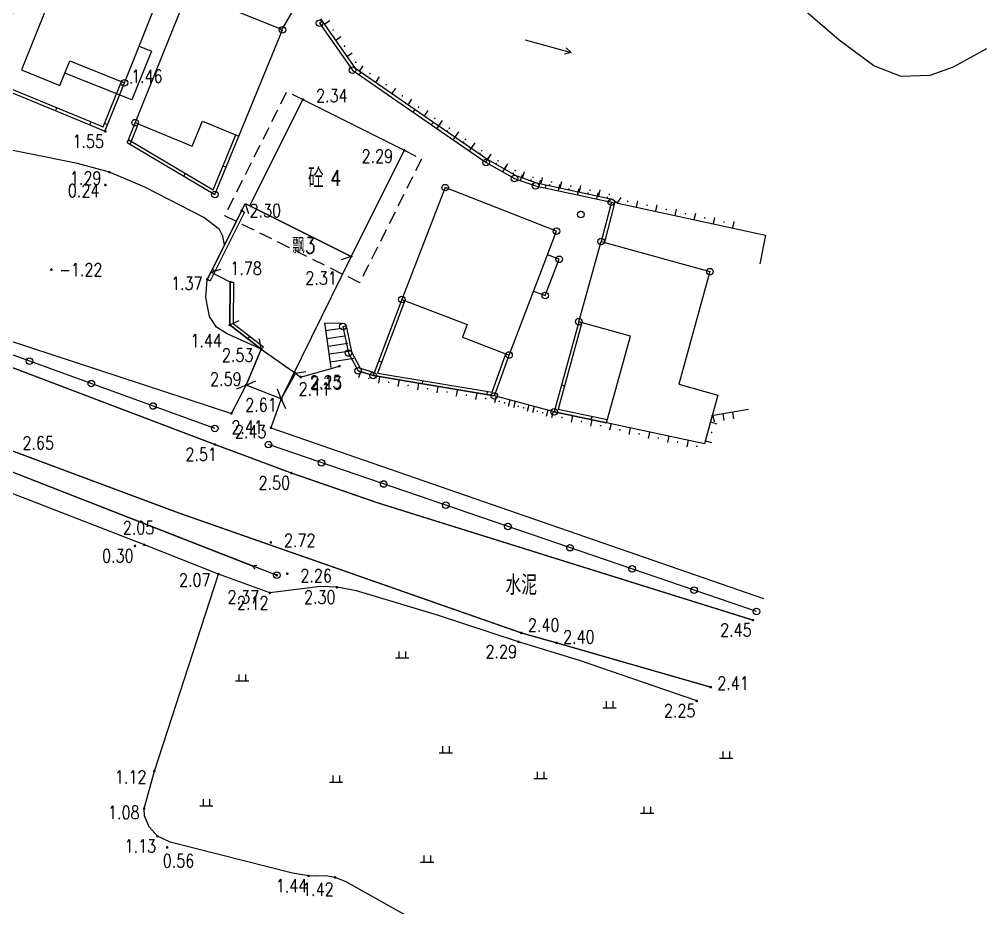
# Model space of a CAD drawing. Extents: x 500064 to 501389, y 2542464 to 2545400.
# Drawn here: x 500855.1 to 500928.8, y 2544140.4 to 2544208 of the extents above; entities that cross this region are included whole.
import ezdxf
from ezdxf.enums import TextEntityAlignment as Align

# ---------------------------------------------------------------- set-up
doc = ezdxf.new("R2010")
doc.units = 0
doc.header["$LTSCALE"] = 0.5
doc.linetypes.add('X5', pattern=[3, 2, -1])
doc.layers.get('0').update_dxf_attribs({"linetype": 'CONTINUOUS', "lineweight": 5})
doc.layers.add('GCD', color=8, linetype='CONTINUOUS')
doc.layers.add('地形图', color=8, linetype='CONTINUOUS')
doc.styles.add('HZ', font='romans.shx', dxfattribs={"width": 0.8, "bigfont": 'hztxt.shx'})
doc.linetypes.add('10421', pattern='A,2,[150,AAA.SHX,S=1,R=0,X=0,Y=1],1e-11', length=2)
doc.linetypes.add('10422', pattern='A,2,[150,AAA.SHX,S=1,R=0,X=0,Y=1],2,[177,AAA.SHX,S=1,R=0,X=0,Y=0.8],1e-09', length=4)

# ---------------------------------------------------------------- blocks, each defined once
blk = doc.blocks.new('GC200')
at = {"linetype": 'Continuous', "const_width": 0.2, "flags": 128}
blk.add_lwpolyline([(-0.1, 0, 1), (0.1, 0, 1)], format="xyb", close=True, dxfattribs=at)
blk = doc.blocks.new('VH')
at = {"const_width": 0.000125}
blk.add_lwpolyline([(-0.00006, 0, 1), (0.00006, 0, 1)], format="xyb", close=True, dxfattribs=at)
blk = doc.blocks.new('HM')
for p, q in [((0, 0), (0.00725, 0)), ((0.00325, 0), (0.00325, 0)), ((0.00635, 0.0005), (0.00725, 0)), ((0.00725, 0), (0.00635, -0.0005))]:
    blk.add_line(p, q)
blk = doc.blocks.new('gc119')
for p, q in [((-1, 0), (1, 0)), ((-0.5, 1), (-0.5, 0)), ((0.5, 1), (0.5, 0))]:
    blk.add_line(p, q)
blk = doc.blocks.new('gc170')
at = {"linetype": 'Continuous'}
blk.add_circle((0, 0), 0.5, dxfattribs=at)
blk = doc.blocks.new('gc013b')
at = {"linetype": 'Continuous'}
blk.add_line((0.5, 0), (4, 0), dxfattribs=at)
at = {"linetype": 'Continuous', "flags": 128}
blk.add_lwpolyline([(3.39, 0.35), (4, 0), (3.39, -0.35)], dxfattribs=at)

msp = doc.modelspace()

# ---------------------------------------------------------------- linework, layer by layer
at = {"layer": '地形图', "linetype": 'Continuous'}
for p, q in [((500877.98, 2544207.75), (500878.185, 2544207.893)), ((500878.341, 2544207.669), (500878.751, 2544207.956)), ((500879.201, 2544206.44), (500879.611, 2544206.727)), ((500880.06, 2544205.211), (500880.47, 2544205.497)), ((500881.029, 2544204.091), (500881.313, 2544204.503)), ((500881, 2544203.808), (500881.142, 2544204.014)), ((500882.264, 2544203.239), (500882.548, 2544203.651)), ((500883.498, 2544202.387), (500883.782, 2544202.799)), ((500884.733, 2544201.535), (500885.017, 2544201.947)), ((500857.866, 2544201.079), (500857.961, 2544201.31)), ((500885.115, 2544200.968), (500885.257, 2544201.173)), ((500885.967, 2544200.683), (500886.251, 2544201.095)), ((500860.488, 2544200), (500860.583, 2544200.231)), ((500861.822, 2544200), (500861.591, 2544200.095)), ((500863.93, 2544200.17), (500864.163, 2544200.079)), ((500863.93, 2544200.17), (500864.163, 2544200.079)), ((500886.517, 2544200), (500886.659, 2544200.206)), ((500886.928, 2544199.716), (500887.212, 2544200.127)), ((500886.928, 2544199.716), (500887.212, 2544200.127)), ((500887.07, 2544199.922), (500887.354, 2544200.333)), ((500888.163, 2544198.864), (500888.447, 2544199.275)), ((500888.305, 2544199.07), (500888.589, 2544199.481)), ((500863.336, 2544198.648), (500863.464, 2544198.863)), ((500889.397, 2544198.012), (500889.681, 2544198.423)), ((500889.539, 2544198.217), (500889.823, 2544198.629)), ((500890.632, 2544197.16), (500890.916, 2544197.571)), ((500890.774, 2544197.365), (500891.058, 2544197.777)), ((500870.858, 2544196.769), (500870.627, 2544196.865)), ((500890.632, 2544197.16), (500890.774, 2544197.365)), ((500891.937, 2544196.422), (500892.182, 2544196.858)), ((500892.08, 2544196.628), (500892.325, 2544197.064)), ((500867.635, 2544196.095), (500867.763, 2544196.31)), ((500893.278, 2544195.76), (500893.446, 2544196.231)), ((500893.424, 2544195.974), (500893.592, 2544196.445)), ((500894.701, 2544195.292), (500894.806, 2544195.781)), ((500894.85, 2544195.515), (500894.955, 2544196.004)), ((500895.19, 2544195.187), (500895.243, 2544195.431)), ((500896.168, 2544194.977), (500896.273, 2544195.465)), ((500896.316, 2544195.2), (500896.421, 2544195.689)), ((500897.783, 2544194.885), (500897.888, 2544195.374)), ((500897.634, 2544194.661), (500897.739, 2544195.15)), ((500899.101, 2544194.346), (500899.206, 2544194.835)), ((500899.249, 2544194.57), (500899.355, 2544195.059)), ((500872.318, 2544194.009), (500872.572, 2544193.25)), ((500900.079, 2544194.136), (500900.131, 2544194.381)), ((500900.2, 2544194.11), (500900.442, 2544194.048)), ((500900.662, 2544194.067), (500900.949, 2544194.477)), ((500902.12, 2544193.733), (500902.226, 2544194.222)), ((500903.587, 2544193.416), (500903.692, 2544193.905)), ((500872.05, 2544193.472), (500872.274, 2544193.36)), ((500905.053, 2544193.099), (500905.158, 2544193.588)), ((500906.519, 2544192.782), (500906.624, 2544193.27)), ((500907.985, 2544192.465), (500908.091, 2544192.953)), ((500909.451, 2544192.148), (500909.557, 2544192.636)), ((500880.394, 2544189.979), (500879.636, 2544189.723)), ((500869.695, 2544188.769), (500870.455, 2544189.022)), ((500869.812, 2544189.001), (500870.035, 2544188.889)), ((500869.427, 2544188.233), (500869.651, 2544188.121)), ((500871.184, 2544188.024), (500871.434, 2544188.021)), ((500884.25, 2544186.7), (500884.484, 2544186.612)), ((500871.144, 2544184.759), (500871.864, 2544185.108)), ((500897.72, 2544185.01), (500897.961, 2544184.944)), ((500878.464, 2544184.331), (500879.659, 2544184.514)), ((500879.75, 2544184.65), (500879.995, 2544184.702)), ((500872.518, 2544183.7), (500872.67, 2544183.898)), ((500873.546, 2544182.907), (500873.409, 2544183.695)), ((500878.549, 2544183.737), (500879.891, 2544183.942)), ((500873.546, 2544182.907), (500872.39, 2544180.185)), ((500873.546, 2544182.907), (500873.699, 2544183.105)), ((500878.634, 2544183.143), (500880.124, 2544183.371)), ((500878.719, 2544182.549), (500880.356, 2544182.799)), ((500878.805, 2544181.955), (500880.588, 2544182.228)), ((500882.484, 2544182.022), (500882.718, 2544181.934)), ((500876.136, 2544181.085), (500875.068, 2544179.122)), ((500876.136, 2544181.085), (500876.924, 2544181.222)), ((500881.104, 2544181.199), (500880.955, 2544180.722)), ((500882.551, 2544180.817), (500882.469, 2544180.324)), ((500836.776, 2544180.505), (500872.858, 2544166.419)), ((500872.39, 2544180.185), (500871.656, 2544179.868)), ((500872.39, 2544180.185), (500873.128, 2544180.493)), ((500875.068, 2544179.122), (500874.78, 2544179.868)), ((500884.031, 2544180.569), (500883.948, 2544180.076)), ((500885.51, 2544180.321), (500885.427, 2544179.828)), ((500885.808, 2544180.271), (500885.849, 2544180.517)), ((500886.989, 2544180.072), (500886.906, 2544179.579)), ((500896.405, 2544180.186), (500896.646, 2544180.12)), ((500875.068, 2544179.122), (500875.385, 2544178.388)), ((500888.468, 2544179.824), (500888.386, 2544179.331)), ((500889.948, 2544179.575), (500889.865, 2544179.082)), ((500890.739, 2544179.443), (500890.78, 2544179.689)), ((500891.424, 2544179.315), (500891.297, 2544178.831)), ((500892.465, 2544179.041), (500892.338, 2544178.557)), ((500892.875, 2544178.933), (500892.748, 2544178.449)), ((500893.916, 2544178.659), (500893.789, 2544178.175)), ((500894.326, 2544178.551), (500894.198, 2544178.068)), ((500895.366, 2544178.277), (500895.239, 2544177.794)), ((500895.776, 2544178.169), (500895.649, 2544177.686)), ((500897.242, 2544177.852), (500897.138, 2544177.363)), ((500898.676, 2544177.546), (500898.728, 2544177.79)), ((500907.941, 2544177.865), (500908.022, 2544177.371)), ((500908.681, 2544177.986), (500908.762, 2544177.493)), ((500909.421, 2544178.108), (500909.502, 2544177.615)), ((500898.709, 2544177.539), (500898.605, 2544177.05)), ((500900.176, 2544177.225), (500900.071, 2544176.736)), ((500901.643, 2544176.912), (500901.538, 2544176.423)), ((500907.748, 2544177.373), (500908.229, 2544177.239)), ((500903.11, 2544176.598), (500903.005, 2544176.109)), ((500904.577, 2544176.284), (500904.472, 2544175.795)), ((500906.043, 2544175.971), (500905.939, 2544175.482)), ((500907.346, 2544175.928), (500907.828, 2544175.794))]:
    msp.add_line(p, q, dxfattribs=at)
at = {"layer": '地形图', "linetype": 'X5'}
for p, q in [((500873.546, 2544182.907), (500876.136, 2544181.085)), ((500875.068, 2544179.122), (500872.39, 2544180.185))]:
    msp.add_line(p, q, dxfattribs=at)
at = {"layer": '地形图', "linetype": '10421', "flags": 128}
for points in [[(500873.546, 2544182.907), (500870.938, 2544184.088), (500870.133, 2544184.587), (500869.609, 2544185.415), (500869.33, 2544186.854), (500869.427, 2544188.233), (500870.738, 2544190.853), (500870.619, 2544191.513), (500870.357, 2544192.033), (500869.155, 2544192.95), (500864.667, 2544195.25), (500861.971, 2544196.396), (500859.553, 2544197.064), (500851.586, 2544198.659), (500851.29, 2544198.663), (500850.981, 2544198.608), (500850.697, 2544198.385), (500850.484, 2544198.164), (500849.202, 2544195.724), (500848.936, 2544195.54), (500848.371, 2544195.595), (500838.609, 2544199.178), (500836.642, 2544199.746), (500834.887, 2544200.091), (500830.616, 2544200.472), (500828.126, 2544200.543), (500826.824, 2544200.416), (500823.049, 2544199.979), (500821.904, 2544200.039), (500820.338, 2544200.383), (500801.006, 2544207.273), (500776.69, 2544215.547), (500774.688, 2544215.978), (500772.826, 2544216.354), (500766.011, 2544217.726), (500760.314, 2544218.407), (500757.499, 2544218.226), (500755.307, 2544216.674)], [(500754.608, 2544215.045), (500754.045, 2544212.075), (500753.926, 2544210.031), (500754.465, 2544208.706), (500755.86, 2544207.251), (500759.594, 2544206.125), (500765.405, 2544204.609), (500769.503, 2544203.807), (500772.96, 2544203.313), (500778.861, 2544203.007), (500795.962, 2544201.792), (500797.081, 2544201.64), (500798.531, 2544201.215), (500804.925, 2544197.898), (500806.259, 2544197.401), (500809.286, 2544196.477), (500821.784, 2544193.231), (500836.643, 2544189.274), (500849.15, 2544185.279), (500871.267, 2544178.026), (500872.39, 2544180.185)], [(500875.068, 2544179.122), (500874.282, 2544176.933), (500911.784, 2544163.93)], [(500906.704, 2544156.122), (500897.782, 2544159.192), (500893.119, 2544160.622), (500886.968, 2544162.658), (500880.805, 2544164.503), (500879.296, 2544164.778), (500878.047, 2544164.827), (500874.194, 2544164.345)]]:
    msp.add_lwpolyline(points, dxfattribs=at)
at = {"layer": '地形图', "linetype": 'Continuous'}
for points in [[(500928.782, 2544205.801), (500926.242, 2544204.403), (500924.458, 2544203.759), (500922.261, 2544203.678), (500920.186, 2544204.498), (500917.551, 2544206.465), (500914.818, 2544208.814), (500912.363, 2544210.33), (500908.765, 2544211.908), (500905.105, 2544212.594), (500902.48, 2544212.96), (500897.53, 2544214.867), (500893.634, 2544215.38), (500891.921, 2544215.616), (500889.262, 2544216.012), (500887.948, 2544216.105)], [(500859.13, 2544213.82), (500858.13, 2544214.18), (500856.45, 2544213.49), (500852.15, 2544203.43), (500860.488, 2544200)], [(500859.045, 2544213.585), (500858.136, 2544213.912), (500856.64, 2544213.298), (500852.479, 2544203.565), (500860.583, 2544200.231)], [(500858.951, 2544204.869), (500863.13, 2544203.2), (500866.21, 2544210.91), (500859.13, 2544213.82), (500855.28, 2544204.182), (500858.209, 2544203.012), (500858.951, 2544204.869)], [(500872.189, 2544200), (500875.16, 2544207.24), (500867.96, 2544210.17), (500863.93, 2544200.17), (500864.344, 2544200)], [(500875.06, 2544207.155), (500876.002, 2544208.734)], [(500878.055, 2544208.079), (500880.669, 2544204.34), (500886.659, 2544200.206)], [(500878.185, 2544207.893), (500880.669, 2544204.34), (500886.659, 2544200.206)], [(500875.06, 2544207.155), (500875.06, 2544207.155)], [(500875.06, 2544207.155), (500875.06, 2544207.155)], [(500877.98, 2544207.75), (500880.49, 2544204.16), (500886.517, 2544200)], [(500864.243, 2544205.986), (500865.172, 2544205.615), (500863.688, 2544201.9), (500858.58, 2544203.941)], [(500861.591, 2544200.095), (500862.899, 2544203.295)], [(500861.822, 2544200), (500863.13, 2544203.2)], [(500860.488, 2544200), (500861.63, 2544199.53), (500861.822, 2544200)], [(500860.488, 2544200), (500861.63, 2544199.53), (500861.822, 2544200)], [(500860.583, 2544200.231), (500861.493, 2544199.857), (500861.591, 2544200.095)], [(500863.93, 2544200.17), (500863.336, 2544198.648)], [(500864.163, 2544200.079), (500863.569, 2544198.557)], [(500863.93, 2544200.17), (500863.864, 2544200)], [(500863.93, 2544200.17), (500863.864, 2544200)], [(500864.163, 2544200.079), (500864.097, 2544199.909)], [(500864.163, 2544200.079), (500864.132, 2544200)], [(500864.344, 2544200), (500868.283, 2544198.384), (500869.065, 2544200.289)], [(500868.946, 2544200), (500869.065, 2544200.289)], [(500868.946, 2544200), (500869.065, 2544200.289)], [(500869.061, 2544200.281), (500871.84, 2544199.15), (500872.189, 2544200)], [(500869.061, 2544200.281), (500869.751, 2544200)], [(500869.061, 2544200.281), (500869.751, 2544200)], [(500886.517, 2544200), (500890.66, 2544197.14), (500892.83, 2544195.92), (500894.43, 2544195.35), (500900.2, 2544194.11)], [(500886.517, 2544200), (500890.66, 2544197.14), (500892.83, 2544195.92), (500894.43, 2544195.35), (500900.2, 2544194.11)], [(500886.659, 2544200.206), (500890.793, 2544197.352), (500892.934, 2544196.148), (500894.499, 2544195.591), (500900.253, 2544194.354)], [(500886.659, 2544200.206), (500890.793, 2544197.352), (500892.934, 2544196.148), (500894.499, 2544195.591), (500900.253, 2544194.354)], [(500886.659, 2544200.206), (500886.957, 2544200)], [(500886.659, 2544200.206), (500886.957, 2544200)], [(500863.336, 2544198.648), (500870, 2544194.69), (500871.84, 2544199.15)], [(500863.464, 2544198.863), (500869.879, 2544195.053), (500871.609, 2544199.245)], [(500900.2, 2544194.11), (500899.43, 2544191.12)], [(500900.442, 2544194.048), (500899.672, 2544191.058)], [(500900.253, 2544194.354), (500900.701, 2544194.04), (500911.937, 2544191.61), (500911.506, 2544189.428)], [(500899.82, 2544177.301), (500901.668, 2544183.905), (500897.72, 2544185.01), (500899.43, 2544191.12), (500907.71, 2544188.82), (500905.328, 2544180.245), (500908.315, 2544179.415), (500907.284, 2544175.705), (500899.82, 2544177.301)], [(500894.273, 2544187.343), (500895.17, 2544187), (500896.23, 2544189.76), (500895.329, 2544190.104)], [(500884.25, 2544186.7), (500882.06, 2544180.9), (500891.29, 2544179.35), (500892.41, 2544182.47)], [(500884.484, 2544186.612), (500882.401, 2544181.096), (500891.125, 2544179.631), (500892.175, 2544182.554)], [(500897.72, 2544185.01), (500895.85, 2544178.15), (500899.82, 2544177.301)], [(500878.867, 2544181.516), (500878.379, 2544184.922), (500879.623, 2544184.889)], [(500879.75, 2544184.65), (500880.18, 2544182.62), (500880.91, 2544181.26), (500882.06, 2544180.9)], [(500879.995, 2544184.702), (500880.417, 2544182.707), (500881.082, 2544181.468), (500882.135, 2544181.139)], [(500897.961, 2544184.944), (500896.161, 2544178.339), (500899.872, 2544177.546)], [(500907.882, 2544177.855), (500907.284, 2544175.705), (500899.82, 2544177.301), (500895.85, 2544178.15), (500891.29, 2544179.35), (500882.06, 2544180.9), (500880.91, 2544181.26)], [(500895.85, 2544178.15), (500891.29, 2544179.35)], [(500910.654, 2544178.311), (500907.82, 2544177.845)]]:
    msp.add_lwpolyline(points, dxfattribs=at)
at = {"layer": '地形图', "linetype": 'Continuous', "const_width": 0.1, "flags": 128}
for points in [[(500754.608, 2544215.045), (500752.662, 2544211.745), (500752.268, 2544210.5), (500752.62, 2544207.574), (500752.929, 2544206.164), (500753.449, 2544204.874), (500753.904, 2544204.214), (500769.78, 2544202.247), (500772.012, 2544201.789), (500777.353, 2544200.782), (500781.308, 2544200.127), (500792.328, 2544198.986), (500795.711, 2544198.46), (500805.802, 2544195.913), (500821.864, 2544191.884), (500832.019, 2544189.459), (500836.791, 2544188.08), (500842.51, 2544186.118), (500848.937, 2544183.658), (500870.014, 2544175.652), (500875.835, 2544173.48), (500882.372, 2544171.221), (500910.985, 2544162.274)], [(500907.768, 2544157.17), (500896.028, 2544160.545), (500893.346, 2544161.3), (500867.285, 2544170.428), (500852.03, 2544176.118), (500841.616, 2544180.191), (500839.542, 2544180.834), (500836.486, 2544181.656), (500833.001, 2544182.433), (500819.725, 2544185.654), (500761.585, 2544197.169), (500754.721, 2544198.154)]]:
    msp.add_lwpolyline(points, dxfattribs=at)
at = {"layer": '地形图', "linetype": 'X5', "flags": 128}
msp.add_lwpolyline([(500884.429, 2544198.065), (500885.751, 2544197.404), (500881.039, 2544187.98), (500870.769, 2544193.084), (500875.493, 2544202.533), (500876.713, 2544201.923)], dxfattribs=at)
at = {"layer": '地形图', "linetype": 'Continuous', "flags": 128}
for points in [[(500876.713, 2544201.923), (500884.429, 2544198.065), (500880.394, 2544189.979), (500872.675, 2544193.831)], [(500871.184, 2544188.024), (500869.695, 2544188.769), (500872.05, 2544193.472), (500872.318, 2544194.009), (500872.675, 2544193.831), (500880.394, 2544189.979), (500875.068, 2544179.122), (500872.39, 2544180.185), (500873.546, 2544182.907), (500871.144, 2544184.759)], [(500873.546, 2544182.907), (500876.136, 2544181.085), (500875.068, 2544179.122), (500872.39, 2544180.185)]]:
    msp.add_lwpolyline(points, close=True, dxfattribs=at)
for points in [[(500795.992, 2544200.879), (500834.913, 2544181.232), (500874.721, 2544165.692)], [(500870, 2544176.881), (500851.134, 2544183.724), (500836.864, 2544188.645), (500823.905, 2544192.064), (500797.018, 2544199.148)], [(500872.05, 2544193.472), (500869.427, 2544188.233)], [(500872.274, 2544193.36), (500869.651, 2544188.121)], [(500871.434, 2544188.021), (500871.396, 2544184.881), (500873.699, 2544183.105)], [(500876.136, 2544181.085), (500876.538, 2544180.795), (500879.496, 2544181.619)], [(500911.246, 2544162.94), (500874.088, 2544175.644)]]:
    msp.add_lwpolyline(points, dxfattribs=at)
at = {"layer": '地形图', "linetype": 'Continuous'}
msp.add_lwpolyline([(500884.25, 2544186.7), (500889.231, 2544184.795), (500888.861, 2544183.827), (500892.41, 2544182.47), (500896.02, 2544191.91), (500887.54, 2544195.22)], close=True, dxfattribs=at)
at = {"layer": '地形图', "linetype": 'Continuous', "elevation": 1.781, "flags": 128}
msp.add_lwpolyline([(500871.184, 2544188.024), (500871.144, 2544184.759), (500873.546, 2544182.907)], dxfattribs=at)
at = {"layer": '地形图', "linetype": '10422', "elevation": 1.433, "flags": 128}
msp.add_lwpolyline([(500870.278, 2544165.782), (500864.637, 2544168.009), (500838.13, 2544178.282), (500831.886, 2544158.779)], dxfattribs=at)
at = {"layer": '地形图', "linetype": '10421', "elevation": 1.433, "flags": 128}
msp.add_lwpolyline([(500831.886, 2544158.779), (500828.945, 2544151.874), (500827.36, 2544147.828), (500826.387, 2544144.553), (500825.481, 2544140.746), (500825.452, 2544139.807), (500826.001, 2544139.384), (500827.869, 2544138.788), (500828.169, 2544138.375), (500828.215, 2544137.704), (500827.349, 2544132.995), (500826.961, 2544130.195), (500827.015, 2544127.249), (500827.236, 2544123.908), (500827.9, 2544122.247), (500830.233, 2544118.044), (500831.763, 2544116.124), (500832.697, 2544115.145), (500834.887, 2544113.796), (500838.596, 2544112.108), (500840.094, 2544111.534), (500840.636, 2544111.48), (500841.325, 2544111.502), (500848.132, 2544113.605), (500849.245, 2544113.784), (500849.693, 2544113.77), (500850.08, 2544113.603), (500854.91, 2544110.398), (500858.484, 2544108.209), (500865.531, 2544102.98), (500866.682, 2544101.817), (500870.448, 2544096.506), (500873.001, 2544093.514), (500874.972, 2544092.529), (500876.805, 2544092.079), (500878.414, 2544091.939), (500879.562, 2544092.158), (500881.52, 2544092.737), (500888.849, 2544095.379), (500889.979, 2544095.509), (500892.006, 2544095.477), (500894.8, 2544095.328), (500895.677, 2544095.374), (500896.676, 2544095.689), (500898.97, 2544096.684), (500899.844, 2544097.113), (500906.885, 2544101.427), (500908.475, 2544102.59), (500909.658, 2544103.738), (500911.388, 2544105.763), (500911.905, 2544106.634), (500912.103, 2544107.698), (500912.124, 2544108.705), (500911.954, 2544109.512), (500908.154, 2544122.994), (500907.95, 2544124.547), (500907.974, 2544125.9), (500908.485, 2544128.661), (500908.543, 2544129.684), (500908.425, 2544130.364), (500908.012, 2544130.929), (500907.371, 2544131.427), (500900.534, 2544134.428), (500898.104, 2544135.29), (500896.103, 2544136.082), (500886.283, 2544138.947), (500884.921, 2544139.568), (500880.009, 2544142.333), (500879.157, 2544142.676), (500878.464, 2544142.791), (500877.693, 2544142.778), (500877.146, 2544142.793), (500875.909, 2544143.001), (500866.599, 2544145.355), (500865.631, 2544145.82), (500865.01, 2544146.53), (500864.659, 2544147.372), (500864.623, 2544147.929), (500865.399, 2544150.776), (500870.278, 2544165.782)], dxfattribs=at)
at = {"layer": '地形图', "linetype": '10422', "flags": 128}
msp.add_lwpolyline([(500874.194, 2544164.345), (500870.278, 2544165.782)], dxfattribs=at)
at = {"layer": '地形图'}
for centre in [(500877.98, 2544207.75), (500875.16, 2544207.24), (500880.49, 2544204.16), (500863.13, 2544203.2), (500863.93, 2544200.17), (500863.93, 2544200.17), (500890.66, 2544197.14), (500892.83, 2544195.92), (500887.54, 2544195.22), (500894.43, 2544195.35), (500870, 2544194.69), (500900.2, 2544194.11), (500897.88, 2544193.18), (500896.02, 2544191.91), (500899.43, 2544191.12), (500896.23, 2544189.76), (500907.71, 2544188.82), (500895.17, 2544187), (500884.25, 2544186.7), (500897.72, 2544185.01), (500879.75, 2544184.65), (500880.18, 2544182.62), (500892.41, 2544182.47), (500880.91, 2544181.26), (500882.06, 2544180.9), (500891.29, 2544179.35), (500895.85, 2544178.15)]:
    msp.add_circle(centre, 0.25, dxfattribs=at)
msp.add_point((500863.63, 2544203.2, 1.46), dxfattribs=at)

# ---------------------------------------------------------------- block references
at = {"layer": '地形图', "linetype": 'Continuous', "xscale": 500, "yscale": 500, "zscale": 500}
for p in [(500879.017, 2544207.227), (500879.877, 2544205.997), (500880.736, 2544204.768), (500881.817, 2544203.912), (500883.051, 2544203.06), (500884.286, 2544202.208), (500885.52, 2544201.356), (500886.755, 2544200.504), (500887.858, 2544199.743), (500887.716, 2544199.537), (500888.95, 2544198.685), (500889.092, 2544198.89), (500890.185, 2544197.833), (500890.327, 2544198.038), (500891.431, 2544197.051), (500891.573, 2544197.258), (500892.738, 2544196.316), (500892.881, 2544196.522), (500894.231, 2544196.005), (500894.086, 2544195.791), (500895.498, 2544195.427), (500895.646, 2544195.651), (500897.113, 2544195.336), (500896.964, 2544195.112), (500898.431, 2544194.797), (500898.579, 2544195.021), (500900.046, 2544194.706), (500899.897, 2544194.482), (500901.451, 2544194.185), (500902.917, 2544193.868), (500904.383, 2544193.551), (500905.849, 2544193.234), (500907.315, 2544192.916), (500908.781, 2544192.599), (500881.73, 2544180.689), (500883.241, 2544180.397), (500884.721, 2544180.149), (500886.2, 2544179.901), (500887.679, 2544179.652), (500889.158, 2544179.404), (500890.638, 2544179.155), (500891.664, 2544178.941), (500892.073, 2544178.834), (500893.114, 2544178.56), (500893.524, 2544178.452), (500894.565, 2544178.178), (500894.975, 2544178.07), (500896.446, 2544177.716), (500897.913, 2544177.402), (500899.38, 2544177.089), (500900.847, 2544176.775), (500902.314, 2544176.461), (500903.78, 2544176.148), (500907.836, 2544176.57), (500905.247, 2544175.834), (500906.714, 2544175.521)]:
    msp.add_blockref('VH', p, dxfattribs=at)
at = {"layer": '地形图', "linetype": 'Continuous', "xscale": 499.9999999999346, "yscale": 500, "zscale": 500, "rotation": 344.5489999132665}
msp.add_blockref('HM', (500893.642, 2544206.473), dxfattribs=at)
at = {"layer": '地形图', "linetype": 'Continuous'}
ref = msp.add_blockref('GC200', (500876.713, 2544201.923, 2.337), dxfattribs=dict(at, xscale=0.5, yscale=0.5, zscale=0.5))
ref.add_attrib('height', '2.34', dxfattribs={"layer": 'GCD', "linetype": 'Continuous', "height": 1, "style": 'HZ', "width": 0.8}).set_placement((500877.713, 2544202.223, 2.34), align=Align.MIDDLE_LEFT)
ref = msp.add_blockref('GC200', (500861.662, 2544199.503, 1.548), dxfattribs=dict(at, xscale=0.5, yscale=0.5, zscale=0.5))
ref.add_attrib('height', '1.55', dxfattribs={"layer": 'GCD', "linetype": 'Continuous', "height": 1, "style": 'HZ', "width": 0.8}).set_placement((500859.162, 2544198.753, 1.55), align=Align.MIDDLE_LEFT)
ref = msp.add_blockref('GC200', (500884.429, 2544198.065, 2.285), dxfattribs=dict(at, xscale=0.5, yscale=0.5, zscale=0.5))
ref.add_attrib('height', '2.29', dxfattribs={"layer": 'GCD', "linetype": 'Continuous', "height": 1, "style": 'HZ', "width": 0.8}).set_placement((500881.179, 2544197.615, 2.29), align=Align.MIDDLE_LEFT)
ref = msp.add_blockref('GC200', (500861.971, 2544196.396, 1.291), dxfattribs=dict(at, xscale=0.5, yscale=0.5, zscale=0.5))
ref.add_attrib('height', '1.29', dxfattribs={"layer": 'GCD', "linetype": 'Continuous', "height": 1, "style": 'HZ', "width": 0.8}).set_placement((500858.971, 2544195.946, 1.29), align=Align.MIDDLE_LEFT)
ref = msp.add_blockref('GC200', (500861.674, 2544195.424, 0.242), dxfattribs=dict(at, xscale=0.5, yscale=0.5, zscale=0.5))
ref.add_attrib('height', '0.24', dxfattribs={"layer": 'GCD', "linetype": 'Continuous', "height": 1, "style": 'HZ', "width": 0.8}).set_placement((500858.812, 2544194.988, 0.24), align=Align.MIDDLE_LEFT)
ref = msp.add_blockref('GC200', (500872.05, 2544193.472, 2.304), dxfattribs=dict(at, xscale=0.5, yscale=0.5, zscale=0.5))
ref.add_attrib('height', '2.30', dxfattribs={"layer": 'GCD', "linetype": 'Continuous', "height": 1, "style": 'HZ', "width": 0.8}).set_placement((500872.65, 2544193.472, 2.304), align=Align.MIDDLE_LEFT)
ref = msp.add_blockref('GC200', (500857.555, 2544188.97, -1.22), dxfattribs=dict(at, xscale=0.5, yscale=0.5, zscale=0.5))
ref.add_attrib('height', '-1.22', dxfattribs={"layer": 'GCD', "linetype": 'Continuous', "height": 1, "style": 'HZ', "width": 0.8}).set_placement((500858.155, 2544188.97, -1.22), align=Align.MIDDLE_LEFT)
ref = msp.add_blockref('GC200', (500871.184, 2544188.024, 1.781), dxfattribs=dict(at, xscale=0.5, yscale=0.5, zscale=0.5))
ref.add_attrib('height', '1.78', dxfattribs={"layer": 'GCD', "linetype": 'Continuous', "height": 1, "style": 'HZ', "width": 0.8}).set_placement((500871.184, 2544189.074, 1.78), align=Align.MIDDLE_LEFT)
ref = msp.add_blockref('GC200', (500880.394, 2544189.979, 2.31), dxfattribs=dict(at, xscale=0.5, yscale=0.5, zscale=0.5))
ref.add_attrib('height', '2.31', dxfattribs={"layer": 'GCD', "linetype": 'Continuous', "height": 1, "style": 'HZ', "width": 0.8}).set_placement((500876.894, 2544188.329, 2.31), align=Align.MIDDLE_LEFT)
ref = msp.add_blockref('GC200', (500869.427, 2544188.233, 1.374), dxfattribs=dict(at, xscale=0.5, yscale=0.5, zscale=0.5))
ref.add_attrib('height', '1.37', dxfattribs={"layer": 'GCD', "linetype": 'Continuous', "height": 1, "style": 'HZ', "width": 0.8}).set_placement((500866.677, 2544187.933, 1.37), align=Align.MIDDLE_LEFT)
ref = msp.add_blockref('GC200', (500871.144, 2544184.759, 1.436), dxfattribs=dict(at, xscale=0.5, yscale=0.5, zscale=0.5))
ref.add_attrib('height', '1.44', dxfattribs={"layer": 'GCD', "linetype": 'Continuous', "height": 1, "style": 'HZ', "width": 0.8}).set_placement((500868.144, 2544183.559, 1.44), align=Align.MIDDLE_LEFT)
ref = msp.add_blockref('GC200', (500873.546, 2544182.907, 2.533), dxfattribs=dict(at, xscale=0.5, yscale=0.5, zscale=0.5))
ref.add_attrib('height', '2.53', dxfattribs={"layer": 'GCD', "linetype": 'Continuous', "height": 1, "style": 'HZ', "width": 0.8}).set_placement((500870.546, 2544182.457, 2.53), align=Align.MIDDLE_LEFT)
at = {"layer": '地形图', "linetype": 'Continuous', "yscale": 0.5}
for name, p, xscale, rotation in [('gc170', (500855.899, 2544181.996), 0.4999999999792212, 160.0631542980311), ('gc170', (500860.6, 2544180.291), 0.4999999999792212, 160.0631542980311), ('gc170', (500865.3, 2544178.586), 0.4999999999792212, 160.0631542980311), ('gc170', (500870, 2544176.881), 0.4999999999792212, 160.0631542980311), ('gc170', (500874.088, 2544175.644), 0.5000000000379418, 161.1249647301619), ('gc170', (500878.128, 2544174.262), 0.5000000000379418, 161.1249647301619), ('gc170', (500882.859, 2544172.645), 0.5000000000379418, 161.1249647301619), ('gc170', (500887.59, 2544171.027), 0.5000000000379418, 161.1249647301619), ('gc170', (500892.321, 2544169.41), 0.5000000000379418, 161.1249647301619), ('gc170', (500897.052, 2544167.792), 0.5000000000379418, 161.1249647301619), ('gc013b', (500874.721, 2544165.692), 0.4999999999635851, 158.6758731392344), ('gc170', (500901.784, 2544166.175), 0.5000000000379418, 161.1249647301619), ('gc170', (500906.515, 2544164.557), 0.5000000000379418, 161.1249647301619), ('gc170', (500911.246, 2544162.94), 0.5000000000379418, 161.1249647301619)]:
    msp.add_blockref(name, p, dxfattribs=dict(at, xscale=xscale, rotation=rotation))
at = {"layer": '地形图', "linetype": 'Continuous'}
ref = msp.add_blockref('GC200', (500879.496, 2544181.619, 2.251), dxfattribs=dict(at, xscale=0.5, yscale=0.5, zscale=0.5))
ref.add_attrib('height', '2.25', dxfattribs={"layer": 'GCD', "linetype": 'Continuous', "height": 1, "style": 'HZ', "width": 0.8}).set_placement((500877.246, 2544180.419, 2.25), align=Align.MIDDLE_LEFT)
ref = msp.add_blockref('GC200', (500872.39, 2544180.185, 2.59), dxfattribs=dict(at, xscale=0.5, yscale=0.5, zscale=0.5))
ref.add_attrib('height', '2.59', dxfattribs={"layer": 'GCD', "linetype": 'Continuous', "height": 1, "style": 'HZ', "width": 0.8}).set_placement((500869.64, 2544180.635, 2.59), align=Align.MIDDLE_LEFT)
ref = msp.add_blockref('GC200', (500876.136, 2544181.085, 2.112), dxfattribs=dict(at, xscale=0.5, yscale=0.5, zscale=0.5))
ref.add_attrib('height', '2.11', dxfattribs={"layer": 'GCD', "linetype": 'Continuous', "height": 1, "style": 'HZ', "width": 0.8}).set_placement((500876.386, 2544179.885, 2.11), align=Align.MIDDLE_LEFT)
ref = msp.add_blockref('GC200', (500876.538, 2544180.795, 2.133), dxfattribs=dict(at, xscale=0.5, yscale=0.5, zscale=0.5))
ref.add_attrib('height', '2.13', dxfattribs={"layer": 'GCD', "linetype": 'Continuous', "height": 1, "style": 'HZ', "width": 0.8}).set_placement((500877.288, 2544180.345, 2.13), align=Align.MIDDLE_LEFT)
ref = msp.add_blockref('GC200', (500875.068, 2544179.122, 2.606), dxfattribs=dict(at, xscale=0.5, yscale=0.5, zscale=0.5))
ref.add_attrib('height', '2.61', dxfattribs={"layer": 'GCD', "linetype": 'Continuous', "height": 1, "style": 'HZ', "width": 0.8}).set_placement((500872.318, 2544178.672, 2.61), align=Align.MIDDLE_LEFT)
ref = msp.add_blockref('GC200', (500871.267, 2544178.026, 2.406), dxfattribs=dict(at, xscale=0.5, yscale=0.5, zscale=0.5))
ref.add_attrib('height', '2.41', dxfattribs={"layer": 'GCD', "linetype": 'Continuous', "height": 1, "style": 'HZ', "width": 0.8}).set_placement((500871.267, 2544176.976, 2.41), align=Align.MIDDLE_LEFT)
ref = msp.add_blockref('GC200', (500874.282, 2544176.933, 2.432), dxfattribs=dict(at, xscale=0.5, yscale=0.5, zscale=0.5))
ref.add_attrib('height', '2.43', dxfattribs={"layer": 'GCD', "linetype": 'Continuous', "height": 1, "style": 'HZ', "width": 0.8}).set_placement((500871.532, 2544176.633, 2.43), align=Align.MIDDLE_LEFT)
ref = msp.add_blockref('GC200', (500854.358, 2544175.772, 2.652), dxfattribs=dict(at, xscale=0.5, yscale=0.5, zscale=0.5))
ref.add_attrib('height', '2.65', dxfattribs={"layer": 'GCD', "linetype": 'Continuous', "height": 1, "style": 'HZ', "width": 0.8}).set_placement((500855.358, 2544175.772, 2.65), align=Align.MIDDLE_LEFT)
ref = msp.add_blockref('GC200', (500870.014, 2544175.652, 2.505), dxfattribs=dict(at, xscale=0.5, yscale=0.5, zscale=0.5))
ref.add_attrib('height', '2.51', dxfattribs={"layer": 'GCD', "linetype": 'Continuous', "height": 1, "style": 'HZ', "width": 0.8}).set_placement((500867.764, 2544174.902, 2.51), align=Align.MIDDLE_LEFT)
ref = msp.add_blockref('GC200', (500875.835, 2544173.48, 2.501), dxfattribs=dict(at, xscale=0.5, yscale=0.5, zscale=0.5))
ref.add_attrib('height', '2.50', dxfattribs={"layer": 'GCD', "linetype": 'Continuous', "height": 1, "style": 'HZ', "width": 0.8}).set_placement((500873.335, 2544172.73, 2.5), align=Align.MIDDLE_LEFT)
ref = msp.add_blockref('GC200', (500864.637, 2544168.009, 2.049), dxfattribs=dict(at, xscale=0.5, yscale=0.5, zscale=0.5))
ref.add_attrib('height', '2.05', dxfattribs={"layer": 'GCD', "linetype": 'Continuous', "height": 1, "style": 'HZ', "width": 0.8}).set_placement((500862.996, 2544169.312, 2.05), align=Align.MIDDLE_LEFT)
ref = msp.add_blockref('GC200', (500874.269, 2544168.199, 2.723), dxfattribs=dict(at, xscale=0.5, yscale=0.5, zscale=0.5))
ref.add_attrib('height', '2.72', dxfattribs={"layer": 'GCD', "linetype": 'Continuous', "height": 1, "style": 'HZ', "width": 0.8}).set_placement((500875.269, 2544168.349, 2.72), align=Align.MIDDLE_LEFT)
ref = msp.add_blockref('GC200', (500863.921, 2544167.923, 0.301), dxfattribs=dict(at, xscale=0.5, yscale=0.5, zscale=0.5))
ref.add_attrib('height', '0.30', dxfattribs={"layer": 'GCD', "linetype": 'Continuous', "height": 1, "style": 'HZ', "width": 0.8}).set_placement((500861.421, 2544167.173, 0.3), align=Align.MIDDLE_LEFT)
ref = msp.add_blockref('GC200', (500870.278, 2544165.782, 2.071), dxfattribs=dict(at, xscale=0.5, yscale=0.5, zscale=0.5))
ref.add_attrib('height', '2.07', dxfattribs={"layer": 'GCD', "linetype": 'Continuous', "height": 1, "style": 'HZ', "width": 0.8}).set_placement((500867.278, 2544165.332, 2.07), align=Align.MIDDLE_LEFT)
at = {"layer": '地形图', "linetype": 'Continuous', "xscale": 0.5, "yscale": 0.5}
for name, p in [('gc170', (500874.721, 2544165.692)), ('gc119', (500884.267, 2544159.393)), ('gc119', (500872.087, 2544157.644)), ('gc119', (500900.056, 2544155.605)), ('gc119', (500887.596, 2544152.177)), ('gc119', (500908.947, 2544151.757)), ('gc119', (500879.243, 2544149.929)), ('gc119', (500894.806, 2544150.218)), ('gc119', (500869.357, 2544148.13)), ('gc119', (500902.927, 2544147.56)), ('gc119', (500886.173, 2544143.843))]:
    msp.add_blockref(name, p, dxfattribs=at)
at = {"layer": '地形图', "linetype": 'Continuous'}
ref = msp.add_blockref('GC200', (500875.521, 2544165.809, 2.258), dxfattribs=dict(at, xscale=0.5, yscale=0.5, zscale=0.5))
ref.add_attrib('height', '2.26', dxfattribs={"layer": 'GCD', "linetype": 'Continuous', "height": 1, "style": 'HZ', "width": 0.8}).set_placement((500876.521, 2544165.659, 2.26), align=Align.MIDDLE_LEFT)
ref = msp.add_blockref('GC200', (500874.721, 2544165.692, 2.374), dxfattribs=dict(at, xscale=0.5, yscale=0.5, zscale=0.5))
ref.add_attrib('height', '2.37', dxfattribs={"layer": 'GCD', "linetype": 'Continuous', "height": 1, "style": 'HZ', "width": 0.8}).set_placement((500870.971, 2544164.042, 2.37), align=Align.MIDDLE_LEFT)
ref = msp.add_blockref('GC200', (500874.194, 2544164.345, 2.122), dxfattribs=dict(at, xscale=0.5, yscale=0.5, zscale=0.5))
ref.add_attrib('height', '2.12', dxfattribs={"layer": 'GCD', "linetype": 'Continuous', "height": 1, "style": 'HZ', "width": 0.8}).set_placement((500871.694, 2544163.595, 2.12), align=Align.MIDDLE_LEFT)
ref = msp.add_blockref('GC200', (500879.296, 2544164.778, 2.3), dxfattribs=dict(at, xscale=0.5, yscale=0.5, zscale=0.5))
ref.add_attrib('height', '2.30', dxfattribs={"layer": 'GCD', "linetype": 'Continuous', "height": 1, "style": 'HZ', "width": 0.8}).set_placement((500876.796, 2544164.028, 2.3), align=Align.MIDDLE_LEFT)
ref = msp.add_blockref('GC200', (500893.346, 2544161.3, 2.405), dxfattribs=dict(at, xscale=0.5, yscale=0.5, zscale=0.5))
ref.add_attrib('height', '2.40', dxfattribs={"layer": 'GCD', "linetype": 'Continuous', "height": 1, "style": 'HZ', "width": 0.8}).set_placement((500893.846, 2544161.9, 2.4), align=Align.MIDDLE_LEFT)
ref = msp.add_blockref('GC200', (500910.985, 2544162.274, 2.446), dxfattribs=dict(at, xscale=0.5, yscale=0.5, zscale=0.5))
ref.add_attrib('height', '2.45', dxfattribs={"layer": 'GCD', "linetype": 'Continuous', "height": 1, "style": 'HZ', "width": 0.8}).set_placement((500908.485, 2544161.524, 2.45), align=Align.MIDDLE_LEFT)
ref = msp.add_blockref('GC200', (500896.028, 2544160.545, 2.397), dxfattribs=dict(at, xscale=0.5, yscale=0.5, zscale=0.5))
ref.add_attrib('height', '2.40', dxfattribs={"layer": 'GCD', "linetype": 'Continuous', "height": 1, "style": 'HZ', "width": 0.8}).set_placement((500896.528, 2544160.995, 2.4), align=Align.MIDDLE_LEFT)
ref = msp.add_blockref('GC200', (500893.119, 2544160.622, 2.285), dxfattribs=dict(at, xscale=0.5, yscale=0.5, zscale=0.5))
ref.add_attrib('height', '2.29', dxfattribs={"layer": 'GCD', "linetype": 'Continuous', "height": 1, "style": 'HZ', "width": 0.8}).set_placement((500890.619, 2544159.872, 2.29), align=Align.MIDDLE_LEFT)
ref = msp.add_blockref('GC200', (500907.768, 2544157.17, 2.414), dxfattribs=dict(at, xscale=0.5, yscale=0.5, zscale=0.5))
ref.add_attrib('height', '2.41', dxfattribs={"layer": 'GCD', "linetype": 'Continuous', "height": 1, "style": 'HZ', "width": 0.8}).set_placement((500908.268, 2544157.47, 2.41), align=Align.MIDDLE_LEFT)
ref = msp.add_blockref('GC200', (500906.704, 2544156.122, 2.252), dxfattribs=dict(at, xscale=0.5, yscale=0.5, zscale=0.5))
ref.add_attrib('height', '2.25', dxfattribs={"layer": 'GCD', "linetype": 'Continuous', "height": 1, "style": 'HZ', "width": 0.8}).set_placement((500904.204, 2544155.372, 2.25), align=Align.MIDDLE_LEFT)
ref = msp.add_blockref('GC200', (500865.399, 2544150.776, 1.118), dxfattribs=dict(at, xscale=0.5, yscale=0.5, zscale=0.5))
ref.add_attrib('height', '1.12', dxfattribs={"layer": 'GCD', "linetype": 'Continuous', "height": 1, "style": 'HZ', "width": 0.8}).set_placement((500862.399, 2544150.326, 1.12), align=Align.MIDDLE_LEFT)
ref = msp.add_blockref('GC200', (500864.623, 2544147.929, 1.085), dxfattribs=dict(at, xscale=0.5, yscale=0.5, zscale=0.5))
ref.add_attrib('height', '1.08', dxfattribs={"layer": 'GCD', "linetype": 'Continuous', "height": 1, "style": 'HZ', "width": 0.8}).set_placement((500861.873, 2544147.629, 1.08), align=Align.MIDDLE_LEFT)
ref = msp.add_blockref('GC200', (500865.631, 2544145.82, 1.132), dxfattribs=dict(at, xscale=0.5, yscale=0.5, zscale=0.5))
ref.add_attrib('height', '1.13', dxfattribs={"layer": 'GCD', "linetype": 'Continuous', "height": 1, "style": 'HZ', "width": 0.8}).set_placement((500863.131, 2544145.07, 1.13), align=Align.MIDDLE_LEFT)
ref = msp.add_blockref('GC200', (500866.378, 2544144.962, 0.559), dxfattribs=dict(at, xscale=0.5, yscale=0.5, zscale=0.5))
ref.add_attrib('height', '0.56', dxfattribs={"layer": 'GCD', "linetype": 'Continuous', "height": 1, "style": 'HZ', "width": 0.8}).set_placement((500866.036, 2544143.943, 0.559), align=Align.MIDDLE_LEFT)
ref = msp.add_blockref('GC200', (500877.146, 2544142.793, 1.437), dxfattribs=dict(at, xscale=0.5, yscale=0.5, zscale=0.5))
ref.add_attrib('height', '1.44', dxfattribs={"layer": 'GCD', "linetype": 'Continuous', "height": 1, "style": 'HZ', "width": 0.8}).set_placement((500874.646, 2544142.043, 1.44), align=Align.MIDDLE_LEFT)
ref = msp.add_blockref('GC200', (500879.157, 2544142.676, 1.42), dxfattribs=dict(at, xscale=0.5, yscale=0.5, zscale=0.5))
ref.add_attrib('height', '1.42', dxfattribs={"layer": 'GCD', "linetype": 'Continuous', "height": 1, "style": 'HZ', "width": 0.8}).set_placement((500876.657, 2544141.776, 1.42), align=Align.MIDDLE_LEFT)

# ---------------------------------------------------------------- texts
at = {"layer": '地形图', "style": 'HZ', "width": 0.8}
msp.add_text('1.46', height=1, dxfattribs=at).set_placement((500863.63, 2544203.2))
at = {"layer": '地形图', "linetype": 'Continuous', "style": 'HZ', "width": 0.8}
msp.add_text('砼', height=1.5, dxfattribs=at).set_placement((500878.302, 2544195.95), align=Align.MIDDLE_RIGHT)
msp.add_text('4', height=1.2, dxfattribs=at).set_placement((500878.802, 2544195.95), align=Align.MIDDLE_LEFT)
for s, height, p in [('飘3', 1.2, (500876.787, 2544190.833)), ('水泥', 1.5, (500893.342, 2544165.024))]:
    msp.add_text(s, height=height, dxfattribs=at).set_placement(p, align=Align.MIDDLE)

doc.saveas('drawing.dxf')
